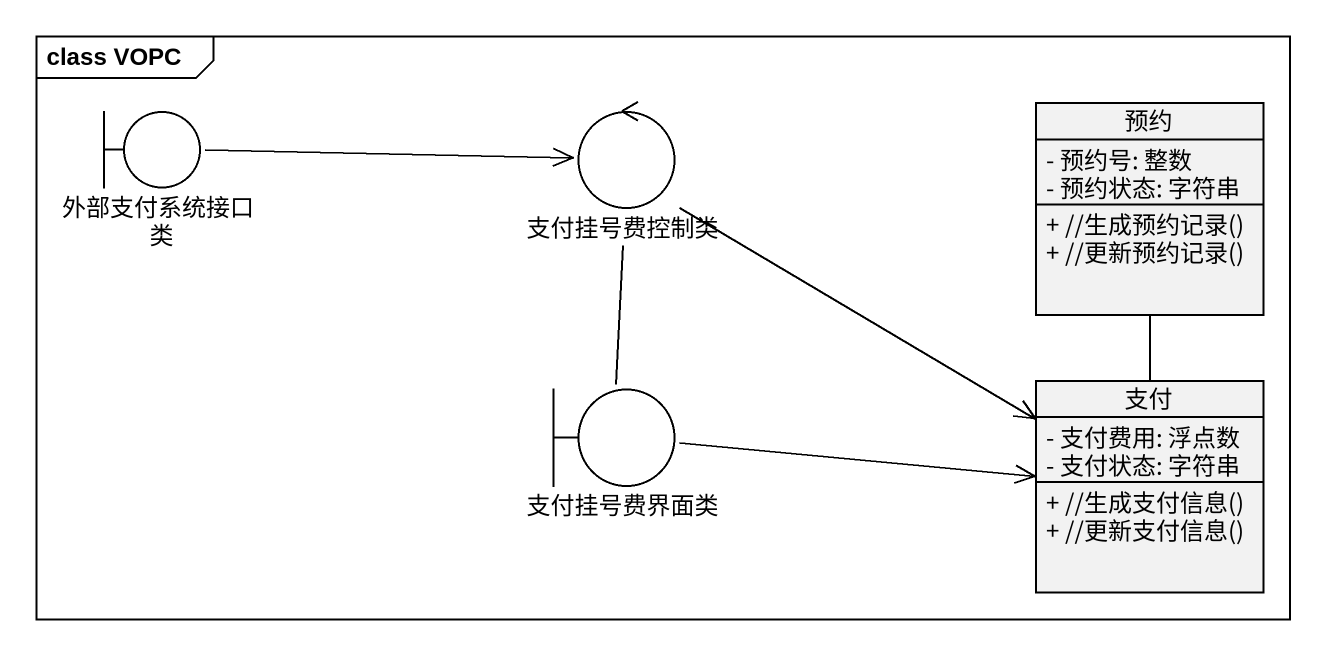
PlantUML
@startuml
mainframe class VOPC
allowmixing
hide circle
hide empty members
skinparam classAttributeIconSize 0
boundary 外部支付系统接口类
control 支付挂号费控制类
class 预约 {
  - 预约号: 整数
  - 预约状态: 字符串
  + //生成预约记录()
  + //更新预约记录()
}
boundary 支付挂号费界面类
class 支付 {
  - 支付费用: 浮点数
  - 支付状态: 字符串
  + //生成支付信息()
  + //更新支付信息()
}
外部支付系统接口类 -right-> 支付挂号费控制类
支付挂号费控制类 -- 支付挂号费界面类
支付挂号费控制类 -right-> 支付
预约 -- 支付
支付挂号费界面类 -right-> 支付
@enduml
